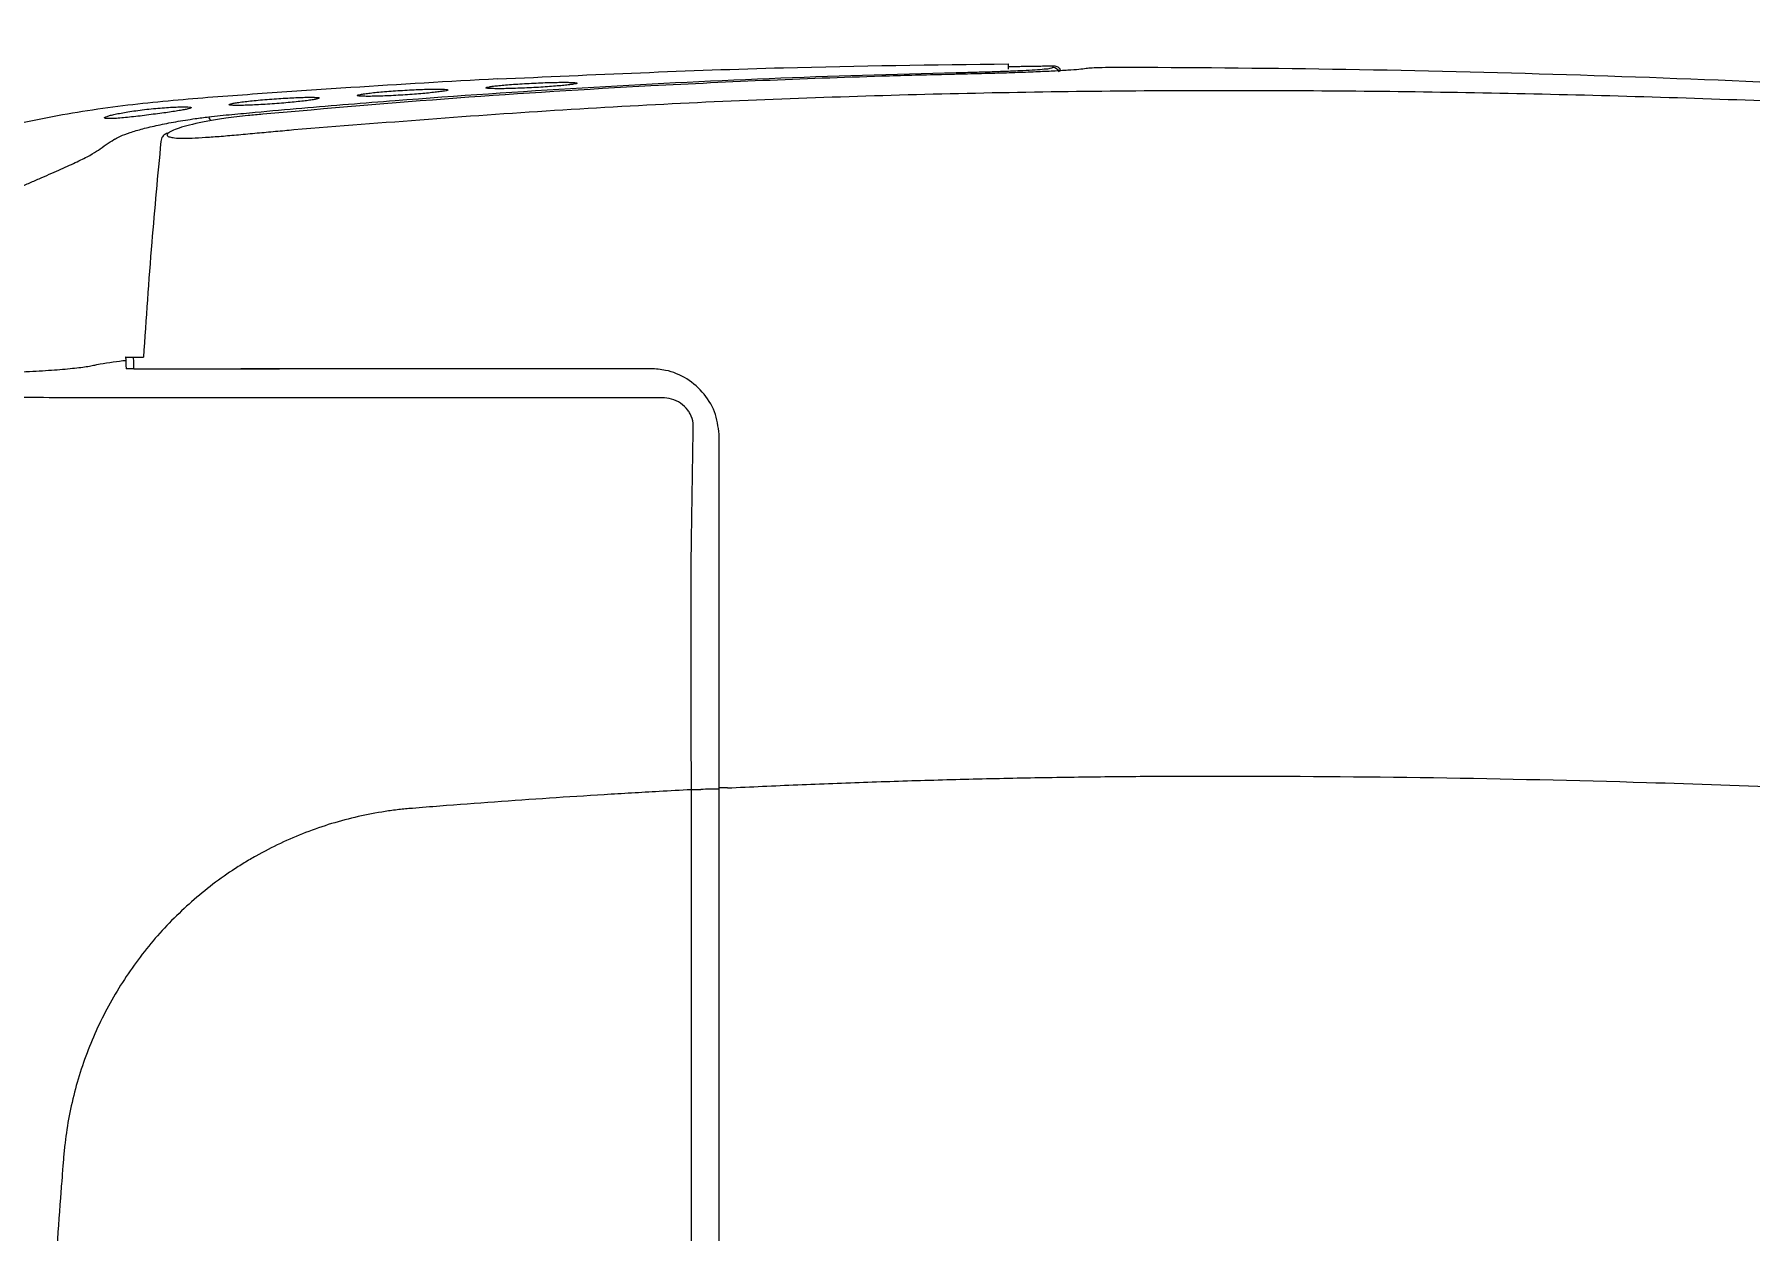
# Model space of a CAD drawing. Extents: x 1268 to 7307, y -579 to 1973.
# Drawn here: x 4804.8 to 5030.1, y 1239.2 to 1396.4 of the extents above; entities that cross this region are included whole.
import ezdxf

# ---------------------------------------------------------------- set-up
doc = ezdxf.new("R2010")
doc.units = 0
doc.header["$LTSCALE"] = 20
doc.header["$MEASUREMENT"] = 0
doc.layers.get('0').update_dxf_attribs({"linetype": 'CONTINUOUS'})
doc.layers.get('DEFPOINTS').update_dxf_attribs({"linetype": 'CONTINUOUS'})
doc.styles.get("Standard").update_dxf_attribs({"font": 'NanumGothic.ttf'})
doc.dimstyles.get("Standard").update_dxf_attribs({"dimtxt": 2.7, "dimasz": 2.5, "dimexe": 1.5, "dimexo": 1.5, "dimgap": 1.5, "dimtad": 1, "dimdec": 0, "dimlfac": 10, "dimzin": 0, "dimdsep": 46, "dimtxsty": 'Standard', "dimcen": 0, "dimclrt": 2, "dimadec": 0, "dimazin": 0, "dimtfac": 1, "dimtdec": 0, "dimtmove": 0, "dimatfit": 3, "dimfxl": 0, "dimtolj": 1, "dimtzin": 0, "dimarcsym": 0})

# ---------------------------------------------------------------- blocks, each defined once
blk = doc.blocks.new('*D15')
at = {"color": 3, "lineweight": -2}
for p, q in [((4692.23, 1193.97), (4692.23, 1524.3)), ((5351.09, 1194.43), (5351.09, 1524.3)), ((4712.23, 1519.3), (5331.09, 1519.3))]:
    blk.add_line(p, q, dxfattribs=at)
at = {"color": 3}
for points in [[(4712.23, 1522.63), (4712.23, 1515.97), (4692.23, 1519.3)], [(5331.09, 1522.63), (5331.09, 1515.97), (5351.09, 1519.3)]]:
    blk.add_solid(points, dxfattribs=at)
at = {"layer": 'DEFPOINTS', "color": 0}
for p in [(5351.09, 1519.3), (4692.23, 1192.47), (5351.09, 1192.93)]:
    blk.add_point(p, dxfattribs=at)
at = {"color": 2, "insert": (5021.66, 1542.91), "char_height": 25, "attachment_point": 5}
blk.add_mtext('\\A1;660', dxfattribs=at)
blk = doc.blocks.new('A$C2ADB0934')
at = {"color": 7, "linetype": 'Continuous', "lineweight": 15}
for p, q in [((253.81, 398.4, 0), (253.81, 399.09, 0)), ((138.88, 360.55, 0), (140.22, 360.55, 0)), ((138.94, 359.05, 0), (158.08, 359.05, 0)), ((212.18, 95.35, 0), (212.18, 303.74, 0)), ((213.09, 303.74, 0), (212.18, 303.74, 0)), ((213.09, 303.78, 0), (213.4, 303.78, 0)), ((216.92, 303.98, 0), (215.85, 303.98, 0)), ((215.85, 95.11, 0), (215.85, 303.98, 0))]:
    blk.add_line(p, q, dxfattribs=at)
for centre, radius, start, end in [((246.74, 397.68, 0), 0.336, 8.5897, 51.1432), ((259.62, 397.59, 0), 1, 27.6674, 90.1319), ((148.14, 391.53, 0), 0.872, 6.3664, 42.1491), ((216.52, 192.17, 0), 111.66, 90.345, 91.5998)]:
    blk.add_arc(centre, radius, start, end, dxfattribs=at)
for points, knots in [([(186.74, 397.1, 0), (199.25, 397.67, 0), (221.6, 398.69, 0), (243.96, 398.97, 0), (253.81, 399.09, 0)], [0, 0, 0, 0, 0.559969, 1, 1, 1, 1]), ([(259.77, 398.83, 0), (259.86, 398.83, 0), (259.95, 398.81, 0), (260.13, 398.77, 0), (260.21, 398.73, 0), (260.44, 398.59, 0), (260.57, 398.45, 0), (260.66, 398.29, 0)], [0, 0, 0, 0, 0.25, 0.25, 0.5, 0.5, 1, 1, 1, 1]), ([(148.79, 392.12, 0), (149.81, 392.24, 0), (150.82, 392.35, 0), (152.86, 392.54, 0), (153.89, 392.64, 0), (156.95, 392.92, 0), (158.99, 393.1, 0), (165.11, 393.63, 0), (169.2, 393.97, 0), (181.46, 394.91, 0), (189.64, 395.47, 0), (214.19, 396.92, 0), (230.56, 397.58, 0), (246.95, 397.94, 0)], [0, 0, 0, 0, 0.03125, 0.03125, 0.0625, 0.0625, 0.125, 0.125, 0.25, 0.25, 0.5, 0.5, 1, 1, 1, 1]), ([(247.97, 397.74, 0), (247.32, 397.72, 0), (244.05, 397.65, 0), (230.35, 397.28, 0), (208.79, 396.38, 0), (181.35, 394.68, 0), (164.38, 393.21, 0), (155.89, 392.48, 0)], [0, 0, 0, 0, 0.02123, 0.10615, 0.44585, 0.722925, 1, 1, 1, 1]), ([(185.2, 395.94, 0), (185.2, 395.92, 0), (185.28, 395.89, 0), (185.63, 395.85, 0), (186.17, 395.83, 0), (186.9, 395.82, 0), (187.79, 395.83, 0), (188.82, 395.85, 0), (189.97, 395.9, 0), (191.19, 395.95, 0), (192.41, 396.02, 0), (193.56, 396.1, 0), (194.58, 396.18, 0), (195.47, 396.26, 0), (196.19, 396.34, 0), (196.73, 396.41, 0), (197.07, 396.48, 0), (197.19, 396.55, 0), (197.07, 396.6, 0), (196.72, 396.64, 0), (196.18, 396.66, 0), (195.45, 396.67, 0), (194.57, 396.66, 0), (193.54, 396.64, 0), (192.39, 396.6, 0), (191.17, 396.54, 0), (189.95, 396.48, 0), (188.8, 396.4, 0), (187.77, 396.32, 0), (186.89, 396.24, 0), (186.16, 396.16, 0), (185.61, 396.08, 0), (185.27, 396.01, 0), (185.2, 395.96, 0), (185.2, 395.94, 0)], [0, 0, 0, 0, 0.031679, 0.062678, 0.093334, 0.123884, 0.154537, 0.185545, 0.217427, 0.250368, 0.283189, 0.314854, 0.345807, 0.376425, 0.40695, 0.437567, 0.468484, 0.50001, 0.531525, 0.562404, 0.592968, 0.623445, 0.654037, 0.684995, 0.716846, 0.749787, 0.782626, 0.814331, 0.845333, 0.876003, 0.906587, 0.937281, 0.968308, 1, 1, 1, 1]), ([(246.95, 397.94, 0), (247.79, 397.96, 0), (248.61, 397.98, 0), (250.19, 398.03, 0), (250.96, 398.05, 0), (252.07, 398.08, 0), (252.43, 398.1, 0), (253.15, 398.12, 0), (253.5, 398.14, 0), (254.5, 398.17, 0), (255.13, 398.2, 0), (256.3, 398.26, 0), (256.84, 398.29, 0), (257.78, 398.35, 0), (258.19, 398.38, 0), (258.69, 398.43, 0), (258.85, 398.44, 0), (259.11, 398.47, 0), (259.22, 398.49, 0), (259.5, 398.53, 0), (259.6, 398.56, 0), (259.62, 398.59, 0)], [0, 0, 0, 0, 0.125, 0.125, 0.25, 0.25, 0.3125, 0.3125, 0.375, 0.375, 0.5, 0.5, 0.625, 0.625, 0.75, 0.75, 0.8125, 0.8125, 0.875, 0.875, 1, 1, 1, 1]), ([(264.04, 398.47, 0), (263.75, 398.43, 0), (263.17, 398.35, 0), (261.67, 398.24, 0), (259.76, 398.13, 0), (257.42, 398.02, 0), (254.7, 397.92, 0), (251.54, 397.82, 0), (249.21, 397.77, 0), (247.97, 397.74, 0)], [0, 0, 0, 0, 0.135668, 0.271383, 0.408096, 0.544854, 0.689605, 0.834391, 1, 1, 1, 1]), ([(269.89, 398.62, 0), (269.21, 398.62, 0), (267.86, 398.62, 0), (266.08, 398.59, 0), (264.68, 398.54, 0), (264.26, 398.49, 0), (264.04, 398.47, 0)], [0, 0, 0, 0, 0.251392, 0.502785, 0.754244, 1, 1, 1, 1]), ([(547.31, 378.16, 0), (546.75, 378.28, 0), (542.2, 379.24, 0), (533.56, 380.45, 0), (517.35, 382.68, 0), (496.98, 385.19, 0), (464.13, 388.77, 0), (422.88, 392.54, 0), (389.56, 394.82, 0), (366.96, 396.03, 0), (351.27, 396.79, 0), (327.12, 397.71, 0), (298.38, 398.42, 0), (279.3, 398.56, 0), (269.89, 398.62, 0)], [0, 0, 0, 0, 0.006173, 0.049901, 0.093579, 0.181895, 0.270213, 0.448367, 0.626521, 0.639492, 0.691373, 0.795139, 0.898926, 1, 1, 1, 1]), ([(167.45, 395.97, 0), (164, 395.75, 0), (157.13, 395.27, 0), (146.76, 394.54, 0), (136.19, 393.52, 0), (115.06, 389.97, 0), (90.99, 381.31, 0), (66.7, 365.99, 0), (44.71, 347.15, 0), (32.32, 328.45, 0), (26.68, 315.28, 0)], [0, 0, 0, 0, 0.0625, 0.125, 0.1875, 0.25, 0.5, 0.625, 0.75, 1, 1, 1, 1]), ([(151.43, 393.73, 0), (151.44, 393.71, 0), (151.52, 393.67, 0), (151.87, 393.64, 0), (152.42, 393.62, 0), (153.15, 393.63, 0), (154.03, 393.65, 0), (155.06, 393.7, 0), (156.2, 393.76, 0), (157.42, 393.84, 0), (158.63, 393.94, 0), (159.77, 394.04, 0), (160.79, 394.15, 0), (161.67, 394.25, 0), (162.39, 394.35, 0), (162.93, 394.45, 0), (163.26, 394.53, 0), (163.37, 394.6, 0), (163.25, 394.65, 0), (162.9, 394.69, 0), (162.36, 394.7, 0), (161.63, 394.7, 0), (160.75, 394.68, 0), (159.73, 394.63, 0), (158.58, 394.57, 0), (157.37, 394.49, 0), (156.16, 394.4, 0), (155.02, 394.29, 0), (154, 394.19, 0), (153.11, 394.08, 0), (152.39, 393.98, 0), (151.85, 393.89, 0), (151.51, 393.8, 0), (151.43, 393.75, 0), (151.43, 393.73, 0)], [0, 0, 0, 0, 0.031809, 0.062908, 0.093643, 0.124251, 0.154935, 0.185939, 0.217769, 0.250595, 0.283303, 0.314881, 0.345773, 0.376349, 0.406855, 0.437489, 0.468474, 0.500137, 0.531795, 0.56277, 0.593398, 0.623914, 0.654517, 0.685451, 0.71722, 0.75001, 0.782706, 0.814305, 0.845235, 0.875858, 0.906419, 0.93712, 0.968198, 1, 1, 1, 1]), ([(159.98, 390.45, 0), (171.75, 391.39, 0), (195.29, 393.26, 0), (230.67, 394.88, 0), (266.14, 395.66, 0), (301.67, 395.62, 0), (337.25, 394.89, 0), (372.76, 393.53, 0), (407.17, 391.58, 0), (442.49, 388.98, 0), (477.77, 385.79, 0), (505.19, 382.71, 0), (524.85, 380.47, 0), (536.76, 379.14, 0), (548.64, 377.56, 0), (560.42, 375.53, 0), (572.04, 372.84, 0), (583.16, 369.33, 0), (593.7, 364.99, 0), (603.74, 359.97, 0), (613.43, 354.15, 0), (622.16, 347.98, 0), (629.83, 341.61, 0), (636.49, 335.07, 0), (642.62, 327.9, 0), (648.12, 320.23, 0), (652.89, 312.19, 0), (656.98, 303.77, 0), (660.39, 294.96, 0), (663.43, 284.23, 0), (665.96, 271.71, 0), (668.17, 257.5, 0), (670.17, 240.74, 0), (671.82, 221.42, 0), (672.04, 206.84, 0), (672.15, 199.55, 0)], [0, 0, 0, 0, 0.055948, 0.111906, 0.167857, 0.224078, 0.280305, 0.336528, 0.392478, 0.448429, 0.504379, 0.56033, 0.579219, 0.598169, 0.617111, 0.635994, 0.654811, 0.673611, 0.691182, 0.708753, 0.726738, 0.744723, 0.759304, 0.773884, 0.788886, 0.803888, 0.818476, 0.833063, 0.848083, 0.863103, 0.885747, 0.908412, 0.931074, 0.965537, 1, 1, 1, 1]), ([(168.3, 394.93, 0), (168.3, 394.91, 0), (168.38, 394.87, 0), (168.73, 394.84, 0), (169.28, 394.82, 0), (170.01, 394.82, 0), (170.89, 394.83, 0), (171.92, 394.87, 0), (173.07, 394.92, 0), (174.29, 394.99, 0), (175.5, 395.07, 0), (176.65, 395.16, 0), (177.67, 395.26, 0), (178.55, 395.35, 0), (179.27, 395.44, 0), (179.81, 395.52, 0), (180.15, 395.6, 0), (180.26, 395.67, 0), (180.14, 395.72, 0), (179.8, 395.76, 0), (179.25, 395.78, 0), (178.53, 395.78, 0), (177.64, 395.76, 0), (176.62, 395.73, 0), (175.47, 395.68, 0), (174.25, 395.61, 0), (173.04, 395.53, 0), (171.89, 395.44, 0), (170.87, 395.35, 0), (169.98, 395.26, 0), (169.26, 395.17, 0), (168.71, 395.08, 0), (168.37, 395, 0), (168.3, 394.95, 0), (168.3, 394.93, 0)], [0, 0, 0, 0, 0.031744, 0.062792, 0.093487, 0.124065, 0.154734, 0.185742, 0.217598, 0.25048, 0.283246, 0.31487, 0.345796, 0.376396, 0.406915, 0.437544, 0.468497, 0.500092, 0.531679, 0.562605, 0.593201, 0.623698, 0.654297, 0.685246, 0.717059, 0.749929, 0.782697, 0.814347, 0.845307, 0.875947, 0.906513, 0.937204, 0.968254, 1, 1, 1, 1]), ([(135.11, 391.99, 0), (135.12, 391.96, 0), (135.21, 391.92, 0), (135.55, 391.89, 0), (136.11, 391.89, 0), (136.88, 391.94, 0), (137.83, 392.02, 0), (138.9, 392.14, 0), (140.05, 392.27, 0), (141.22, 392.42, 0), (142.36, 392.57, 0), (143.4, 392.71, 0), (144.32, 392.85, 0), (145.1, 392.98, 0), (145.72, 393.09, 0), (146.18, 393.19, 0), (146.45, 393.27, 0), (146.54, 393.35, 0), (146.42, 393.4, 0), (146.09, 393.43, 0), (145.54, 393.45, 0), (144.76, 393.43, 0), (143.8, 393.39, 0), (142.71, 393.31, 0), (141.55, 393.21, 0), (140.36, 393.09, 0), (139.23, 392.94, 0), (138.18, 392.79, 0), (137.26, 392.63, 0), (136.48, 392.47, 0), (135.87, 392.33, 0), (135.42, 392.19, 0), (135.15, 392.07, 0), (135.1, 392.01, 0), (135.11, 391.99, 0)], [0, 0, 0, 0, 0.031096, 0.063086, 0.095945, 0.12988, 0.163756, 0.196652, 0.228996, 0.261182, 0.292672, 0.323059, 0.352775, 0.382002, 0.410987, 0.440102, 0.469592, 0.499725, 0.530663, 0.562359, 0.594916, 0.628665, 0.662724, 0.696101, 0.728931, 0.761284, 0.792697, 0.823049, 0.852749, 0.882007, 0.911054, 0.940232, 0.969799, 1, 1, 1, 1]), ([(136.55, 389.26, 0), (136.75, 389.37, 0), (137.2, 389.62, 0), (138.42, 390.07, 0), (140.09, 390.56, 0), (142.11, 391.05, 0), (144.44, 391.5, 0), (146.7, 391.86, 0), (148.2, 392.05, 0), (148.79, 392.12, 0)], [0, 0, 0, 0, 0.118252, 0.273403, 0.428794, 0.584186, 0.740666, 0.897132, 1, 1, 1, 1]), ([(155.89, 392.48, 0), (155.24, 392.42, 0), (153.55, 392.26, 0), (151.17, 391.98, 0), (148.88, 391.61, 0), (147.02, 391.24, 0), (145.5, 390.85, 0), (144.3, 390.46, 0), (143.85, 390.23, 0), (143.63, 390.11, 0)], [0, 0, 0, 0, 0.107389, 0.281533, 0.422439, 0.563366, 0.707481, 0.851603, 1, 1, 1, 1]), ([(143.35, 390, 0), (143.2, 389.91, 0), (142.93, 389.76, 0), (142.58, 389.4, 0), (142.53, 389.02, 0), (142.51, 388.89, 0)], [0, 0, 0, 0, 0.4472102, 0.8086372, 1, 1, 1, 1]), ([(143.63, 390.11, 0), (143.5, 390, 0), (143.23, 389.78, 0), (143.36, 389.55, 0), (143.77, 389.47, 0), (143.95, 389.43, 0)], [0, 0, 0, 0, 0.362791, 0.725299, 1, 1, 1, 1]), ([(143.95, 389.43, 0), (144, 389.42, 0), (144.24, 389.35, 0), (145.11, 389.32, 0), (146.53, 389.33, 0), (148.34, 389.43, 0), (150.4, 389.58, 0), (152.7, 389.78, 0), (155.1, 390, 0), (157.56, 390.23, 0), (159.17, 390.37, 0), (159.98, 390.45, 0)], [0, 0, 0, 0, 0.031482, 0.157638, 0.283782, 0.406177, 0.528578, 0.650007, 0.771449, 0.885721, 1, 1, 1, 1]), ([(114.31, 378.62, 0), (115.45, 379.13, 0), (116.57, 379.63, 0), (118.24, 380.37, 0), (118.79, 380.61, 0), (119.89, 381.1, 0), (120.43, 381.33, 0), (122.02, 382.03, 0), (123.04, 382.48, 0), (124.52, 383.13, 0), (125.01, 383.34, 0), (125.96, 383.75, 0), (126.42, 383.95, 0), (127.77, 384.55, 0), (128.61, 384.91, 0), (129.77, 385.44, 0), (130.15, 385.6, 0), (130.86, 385.93, 0), (131.2, 386.09, 0), (132.15, 386.54, 0), (132.71, 386.82, 0), (133.64, 387.32, 0), (134.02, 387.55, 0), (134.3, 387.76, 0)], [0, 0, 0, 0, 0.125, 0.125, 0.1875, 0.1875, 0.25, 0.25, 0.375, 0.375, 0.4375, 0.4375, 0.5, 0.5, 0.625, 0.625, 0.6875, 0.6875, 0.75, 0.75, 0.875, 0.875, 1, 1, 1, 1]), ([(142.51, 388.89, 0), (142.09, 384.48, 0), (141.2, 375.06, 0), (140.56, 365.59, 0), (140.22, 360.55, 0)], [0, 0, 0, 0, 0.468173, 1, 1, 1, 1]), ([(137.89, 360.55, 0), (137.89, 360.55, 0), (137.87, 360.55, 0), (137.97, 360.55, 0), (138.17, 360.55, 0), (138.46, 360.55, 0), (138.71, 360.55, 0), (138.85, 360.55, 0), (138.88, 360.55, 0)], [0, 0, 0, 0, 0.086441, 0.301353, 0.516053, 0.730619, 0.945259, 1, 1, 1, 1]), ([(138.88, 360.55, 0), (138.88, 360.54, 0), (138.89, 360.31, 0), (138.9, 359.92, 0), (138.92, 359.43, 0), (138.94, 359.16, 0), (138.94, 359.05, 0)], [0, 0, 0, 0, 0.01505, 0.465231, 0.765338, 1, 1, 1, 1]), ([(124.33, 358.65, 0), (124.94, 358.68, 0), (125.54, 358.71, 0), (126.69, 358.77, 0), (127.23, 358.8, 0), (128.8, 358.91, 0), (129.74, 358.98, 0), (131.42, 359.15, 0), (132.13, 359.23, 0), (133.01, 359.37, 0), (133.28, 359.41, 0), (133.73, 359.51, 0), (133.93, 359.55, 0), (134.09, 359.6, 0)], [0, 0, 0, 0, 0.125, 0.125, 0.25, 0.25, 0.5, 0.5, 0.75, 0.75, 0.875, 0.875, 1, 1, 1, 1]), ([(138.94, 359.05, 0), (138.83, 359.05, 0), (138.6, 359.05, 0), (138.3, 359.05, 0), (138.08, 359.05, 0), (137.95, 359.05, 0), (137.95, 359.05, 0), (137.95, 359.05, 0)], [0, 0, 0, 0, 0.214906, 0.429813, 0.644518, 0.859083, 1, 1, 1, 1]), ([(161.05, 359.05, 0), (159.98, 359.05, 0), (157.85, 359.05, 0), (155.13, 359.05, 0), (153.59, 359.05, 0), (153.03, 359.05, 0)], [0, 0, 0, 0, 0.38908, 0.778163, 1, 1, 1, 1]), ([(206.85, 359.05, 0), (199.22, 359.05, 0), (183.96, 359.05, 0), (168.68, 359.05, 0), (161.05, 359.05, 0)], [0, 0, 0, 0, 0.499989, 1, 1, 1, 1]), ([(215.85, 350.05, 0), (215.75, 351.06, 0), (215.55, 353.09, 0), (213.98, 355.8, 0), (211.69, 357.83, 0), (209.16, 358.9, 0), (207.5, 359, 0), (206.85, 359.05, 0)], [0, 0, 0, 0, 0.216756, 0.433415, 0.648299, 0.860624, 1, 1, 1, 1]), ([(208.34, 355.23, 0), (200.47, 355.23, 0), (192.6, 355.23, 0), (180.79, 355.23, 0), (176.86, 355.23, 0), (168.98, 355.23, 0), (165.04, 355.23, 0), (153.23, 355.23, 0), (145.35, 355.24, 0), (133.52, 355.24, 0), (129.58, 355.24, 0), (121.69, 355.25, 0), (117.75, 355.25, 0), (113.8, 355.26, 0)], [0, 0, 0, 0, 0.25, 0.25, 0.375, 0.375, 0.5, 0.5, 0.75, 0.75, 0.875, 0.875, 1, 1, 1, 1]), ([(212.42, 351.32, 0), (212.42, 351.51, 0), (212.42, 352.13, 0), (212.16, 352.92, 0), (211.6, 353.82, 0), (210.81, 354.56, 0), (209.61, 355.12, 0), (208.76, 355.19, 0), (208.34, 355.23, 0)], [0, 0, 0, 0, 0.088936, 0.294885, 0.384871, 0.593716, 0.801801, 1, 1, 1, 1]), ([(215.85, 303.98, 0), (215.85, 307.82, 0), (215.85, 315.51, 0), (215.85, 327.04, 0), (215.85, 338.56, 0), (215.85, 346.22, 0), (215.85, 350.05, 0)], [0, 0, 0, 0, 0.249433, 0.498866, 0.749433, 1, 1, 1, 1]), ([(212.18, 303.78, 0), (212.17, 308.17, 0), (212.17, 318.53, 0), (212.17, 328.87, 0), (212.17, 334.84, 0)], [0, 0, 0, 0, 0.422709, 1, 1, 1, 1]), ([(216.92, 303.98, 0), (219.99, 304.13, 0), (226.14, 304.41, 0), (235.36, 304.76, 0), (244.58, 305.05, 0), (253.81, 305.28, 0), (263.04, 305.43, 0), (272.3, 305.53, 0), (287.83, 305.57, 0), (309.62, 305.4, 0), (341.29, 304.69, 0), (376.61, 303.28, 0), (414.57, 300.92, 0), (453.47, 297.78, 0), (493.85, 293.6, 0), (523.5, 290.13, 0), (542.47, 287.32, 0), (549.03, 285.2, 0), (555.25, 282.24, 0), (561, 278.45, 0), (566.29, 273.81, 0), (570.96, 268.36, 0), (574.86, 262.17, 0), (577.82, 255.48, 0), (579.77, 248.41, 0), (580.7, 241.16, 0), (582, 230.64, 0), (583.16, 216.76, 0), (583.34, 205.28, 0), (583.43, 199.55, 0)], [0, 0, 0, 0, 0.0213191, 0.0426377, 0.0639563, 0.0852755, 0.1065938, 0.1279089, 0.1494876, 0.2142355, 0.2788953, 0.3690493, 0.4592033, 0.5493567, 0.6395118, 0.7404835, 0.7563414, 0.7721966, 0.7880516, 0.8039073, 0.8197623, 0.8365746, 0.8533896, 0.8702042, 0.8870186, 0.9038439, 0.9206736, 0.9603364, 1, 1, 1, 1]), ([(212.18, 303.74, 0), (210.76, 303.67, 0), (209.35, 303.59, 0), (207.33, 303.48, 0), (206.73, 303.44, 0), (205.53, 303.38, 0), (204.93, 303.34, 0), (203.13, 303.24, 0), (201.93, 303.16, 0), (198.33, 302.94, 0), (195.93, 302.79, 0), (188.73, 302.31, 0), (183.94, 301.96, 0), (177.94, 301.49, 0), (176.74, 301.4, 0), (174.94, 301.25, 0), (174.35, 301.2, 0), (173.15, 301.06, 0), (172.56, 300.98, 0), (169.58, 300.53, 0), (167.23, 299.99, 0), (162.63, 298.59, 0), (160.38, 297.72, 0), (157.12, 296.18, 0), (156.05, 295.63, 0), (154.47, 294.74, 0), (153.96, 294.44, 0), (152.93, 293.81, 0), (152.42, 293.48, 0), (149.91, 291.82, 0), (148.01, 290.34, 0), (144.42, 287.13, 0), (142.74, 285.39, 0), (139.65, 281.69, 0), (138.25, 279.73, 0), (135.72, 275.63, 0), (134.61, 273.48, 0), (132.7, 269.05, 0), (131.91, 266.77, 0), (130.66, 262.11, 0), (130.2, 259.74, 0), (129.85, 256.75, 0), (129.79, 256.15, 0), (129.69, 254.95, 0), (129.64, 254.34, 0), (129.55, 253.14, 0), (129.5, 252.54, 0), (129.43, 251.64, 0), (129.41, 251.34, 0), (129.36, 250.74, 0), (129.34, 250.44, 0), (129.14, 247.73, 0), (128.97, 245.33, 0), (128.51, 238.11, 0), (128.26, 233.29, 0), (127.65, 218.84, 0), (127.44, 209.19, 0), (127.44, 199.55, 0)], [0.7121402, 0.7121402, 0.7121402, 0.7121402, 0.719641, 0.719641, 0.7228269, 0.7228269, 0.7260128, 0.7260128, 0.7323846, 0.7323846, 0.7451281, 0.7451281, 0.7706153, 0.7706153, 0.7769871, 0.7769871, 0.780173, 0.780173, 0.7833589, 0.7833589, 0.7961025, 0.7961025, 0.8088461, 0.8088461, 0.8152179, 0.8152179, 0.8184038, 0.8184038, 0.8215897, 0.8215897, 0.8343333, 0.8343333, 0.8470769, 0.8470769, 0.8598205, 0.8598205, 0.8725641, 0.8725641, 0.8853077, 0.8853077, 0.8980513, 0.8980513, 0.9012372, 0.9012372, 0.9044231, 0.9044231, 0.907609, 0.907609, 0.9092019, 0.9092019, 0.9107949, 0.9107949, 0.9235384, 0.9235384, 0.9490256, 0.9490256, 1, 1, 1, 1]), ([(212.18, 303.74, 0), (212.18, 303.74, 0), (212.18, 303.74, 0), (212.18, 303.74, 0), (212.18, 303.76, 0), (212.18, 303.77, 0), (212.18, 303.78, 0)], [-0.00000006, -0.00000006, -0.00000006, -0.00000006, 0, 0, 0, 0.00004062793, 0.00004062793, 0.00004062793, 0.00004062793])]:
    blk.add_open_spline(points, degree=3, knots=knots, dxfattribs=at)
for points, degree in [([(253.81, 398.74, 0), (259.77, 398.83, 0)], 1), ([(259.62, 398.59, 0), (259.77, 398.83, 0)], 1), ([(186.74, 397.1, 0), (180.31, 396.77, 0), (173.87, 396.39, 0), (167.45, 395.97, 0)], 3), ([(134.3, 387.76, 0), (134.98, 388.25, 0), (135.66, 388.72, 0), (136.35, 389.16, 0)], 3), ([(136.35, 389.16, 0), (136.55, 389.26, 0)], 1), ([(137.88, 360.55, 0), (137.94, 359.05, 0)], 1), ([(134.09, 359.6, 0), (135.23, 359.78, 0), (136.38, 359.95, 0), (137.52, 360.12, 0)], 3), ([(137.52, 360.12, 0), (137.89, 360.15, 0)], 1), ([(212.17, 334.84, 0), (212.42, 351.32, 0)], 1), ([(213.09, 303.78, 0), (213.09, 303.74, 0)], 1)]:
    blk.add_open_spline(points, degree=degree, dxfattribs=at)

msp = doc.modelspace()

# ---------------------------------------------------------------- block references
msp.add_blockref('A$C2ADB0934', (4678.93, 993.38, 0))

# ---------------------------------------------------------------- dimensions: what is measured, and where the dimension line sits
dim = msp.add_linear_dim(base=(5351.09, 1519.3), p1=(4692.23, 1192.47), p2=(5351.09, 1192.93), text='660', dimstyle='Standard', override={"dimtxt": 25, "dimasz": 20, "dimexe": 5, "dimgap": 10, "dimtih": 1, "dimtoh": 1, "dimlfac": 1, "dimzin": 12, "dimclrd": 3, "dimclre": 3, "dimazin": 2, "dimarcsym": 1})
dim.commit()
dim.dimension.update_dxf_attribs({"geometry": '*D15', "text_midpoint": (5021.66, 1519.3), "dimtype": 160})

doc.saveas('drawing.dxf')
